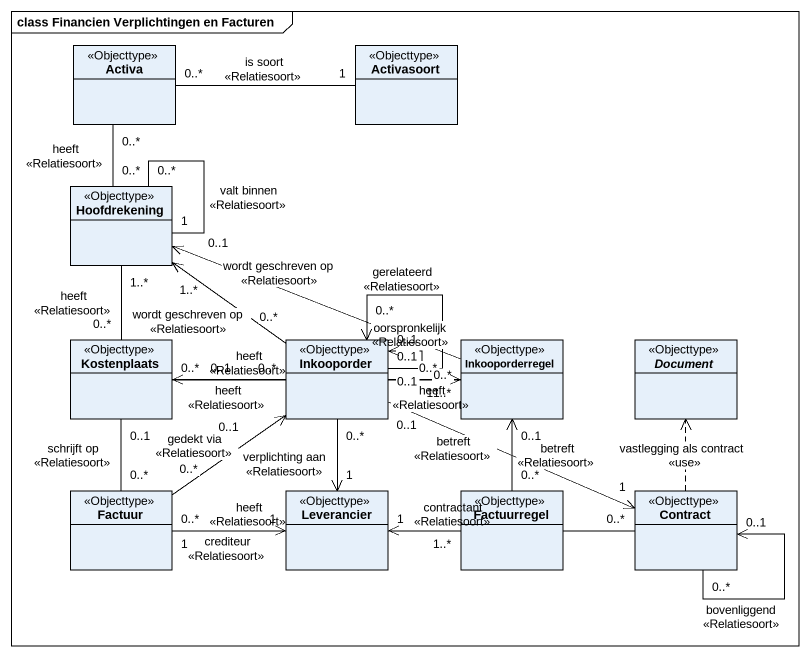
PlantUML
@startuml
mainframe class Financien Verplichtingen en Facturen
hide circle
hide empty members
class Activa <<Objecttype>>
class Activasoort <<Objecttype>>
class Hoofdrekening <<Objecttype>>
class Kostenplaats <<Objecttype>>
class Inkooporder <<Objecttype>>
class Inkooporderregel <<Objecttype>>
abstract class Document <<Objecttype>>
class Factuur <<Objecttype>>
class Leverancier <<Objecttype>>
class Factuurregel <<Objecttype>>
class Contract <<Objecttype>>
Activa "0..*" -right- "1" Activasoort : is soort\n<<Relatiesoort>>
Hoofdrekening "0..*" -up- "0..*" Activa : heeft\n<<Relatiesoort>>
Hoofdrekening "1" -- "0..*" Hoofdrekening : valt binnen\n<<Relatiesoort>>
Hoofdrekening "1..*" -- "0..*" Kostenplaats : heeft\n<<Relatiesoort>>
Kostenplaats "0..*" <-right- "0..*" Inkooporder : heeft\n<<Relatiesoort>>
Inkooporder "0..*" -up-> "1..*" Hoofdrekening : wordt geschreven op\n<<Relatiesoort>>
Inkooporder "0..1" --> "0..1" Inkooporder : oorspronkelijk\n<<Relatiesoort>>
Inkooporder "0..1" --> "0..*" Inkooporder : gerelateerd\n<<Relatiesoort>>
Inkooporder "1" -right-> "1..*" Inkooporderregel : heeft\n<<Relatiesoort>>
Inkooporder "0..*" --> "1" Leverancier : verplichting aan\n<<Relatiesoort>>
Inkooporder "0..1" -right-> "1" Contract : betreft\n<<Relatiesoort>>
Inkooporderregel "0..*" -left-> "0..1" Hoofdrekening : wordt geschreven op\n<<Relatiesoort>>
Inkooporderregel "0..*" -left-> "0..1" Kostenplaats : heeft\n<<Relatiesoort>>
Factuur "0..*" -up- "0..1" Kostenplaats : schrijft op\n<<Relatiesoort>>
Factuur "0..*" -up-> "0..1" Inkooporder : gedekt via\n<<Relatiesoort>>
Factuur "0..*" -right-> "1" Leverancier : crediteur\n<<Relatiesoort>>
Factuur "1" -right- "1..*" Factuurregel : heeft\n<<Relatiesoort>>
Leverancier "1" <-right- "0..*" Contract : contractant\n<<Relatiesoort>>
Factuurregel "0..*" -up-> "0..1" Inkooporderregel : betreft\n<<Relatiesoort>>
Contract .up.> Document : vastlegging als contract\n<<use>>
Contract "0..*" --> "0..1" Contract : bovenliggend\n<<Relatiesoort>>
@enduml
